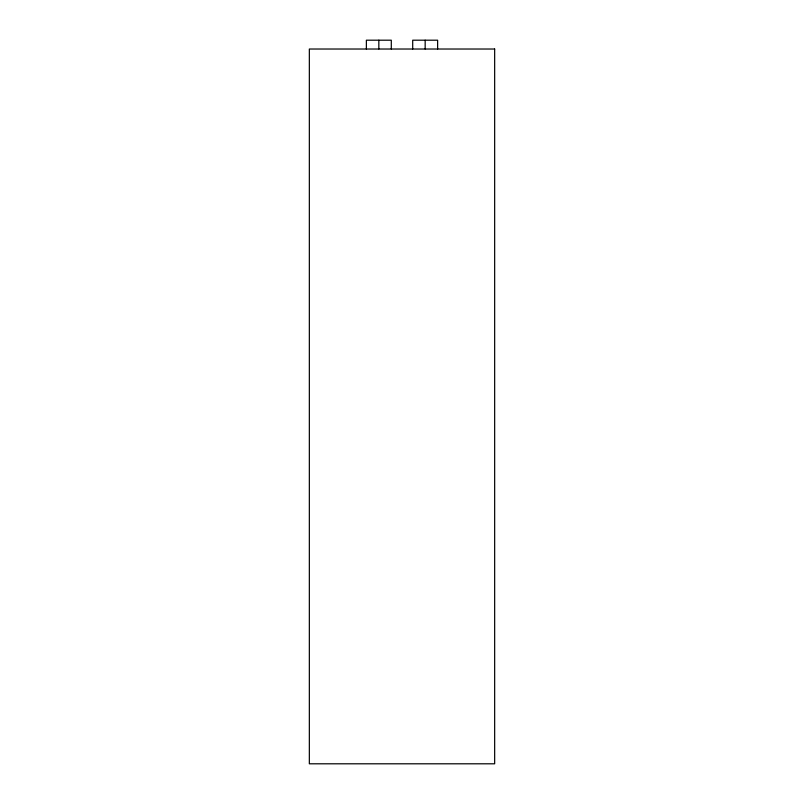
<?xml version="1.0" encoding="UTF-8"?>
<svg xmlns="http://www.w3.org/2000/svg" width="804" height="804" viewBox="0 0 804 804"><rect width="100%" height="100%" fill="white"/><g stroke="black" fill="none" stroke-linecap="round" stroke-linejoin="round"><path stroke-width="1.21" d="M437.627 48.974L437.627 40.2L412.703 40.2L412.703 48.974M425.165 40.2L425.165 48.974M391.297 48.974L391.297 40.2L366.373 40.2L366.373 48.974M378.835 40.2L378.835 48.974M494.661 49.024L309.339 49.024L309.339 763.8L494.661 763.8L494.661 49.024"/></g></svg>
